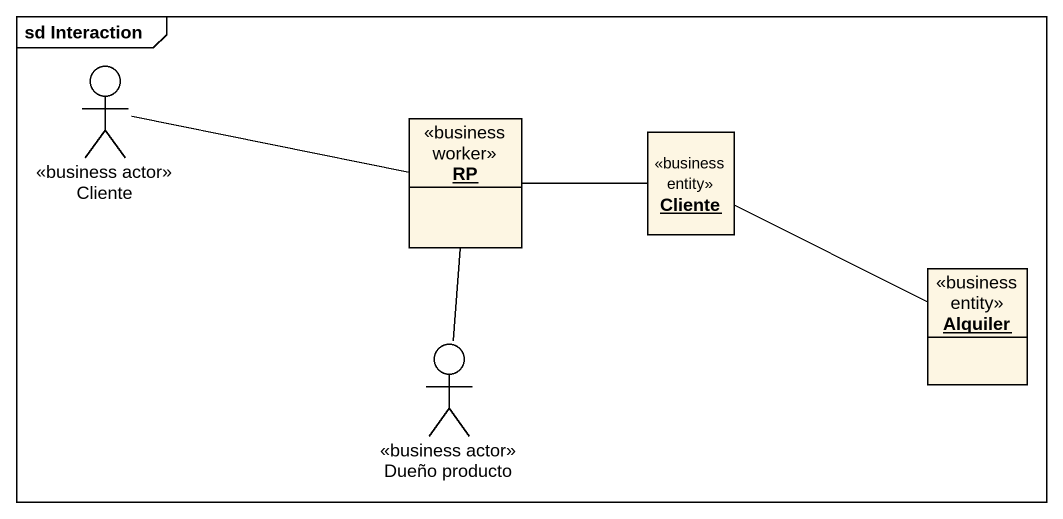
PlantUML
@startuml
mainframe sd Interaction
allowmixing
hide circle
hide empty members
actor Cliente <<business actor>>
object RP <<business worker>>
object "Cliente" as Cliente_2 <<business entity>>
object Alquiler <<business entity>>
actor "Dueño producto" as Dueño_producto <<business actor>>
Cliente -right- RP
RP -right- Cliente_2
Cliente_2 -right- Alquiler
Dueño_producto -up- RP
@enduml
